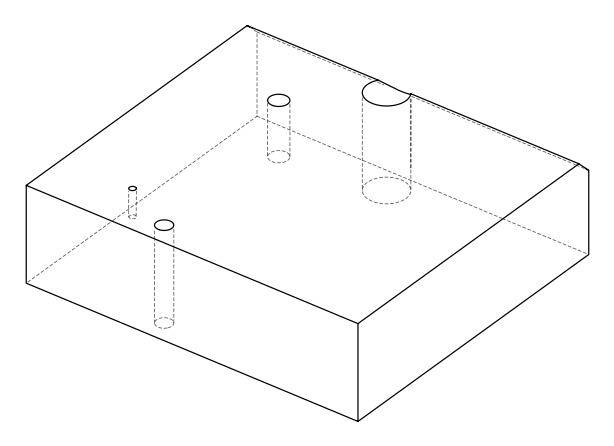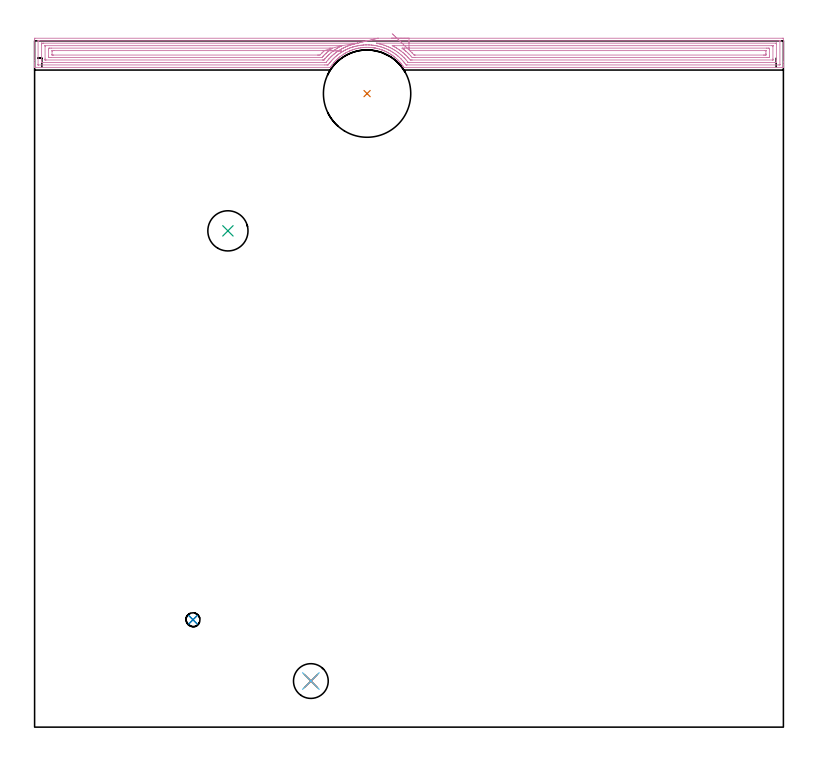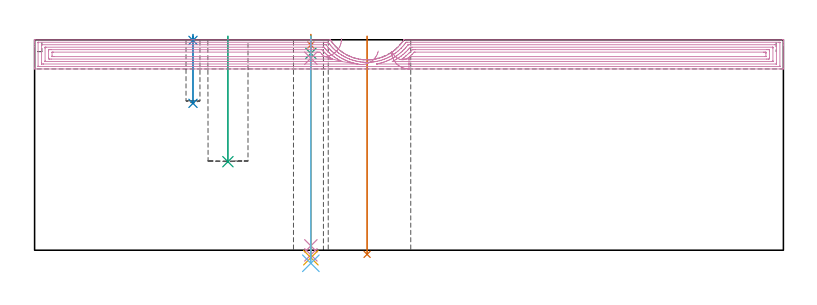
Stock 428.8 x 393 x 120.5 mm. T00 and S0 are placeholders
(PLAN: 10 operations, 8 tool changes, 23 min)
(1 SPOT_DRILL | STEP1HOLE | NXT0321_9005460120000 | 0.05 min | 183 mm3)
(2 SPOT_DRILL_1 | STEP1POCKET | NXT0321_9005460120000 | 0.03 min | 0 mm3)
(3 DRILL_BLIND_HOLE_INTO_CENTER | STEP1HOLE | NXT0301_023 | 0.04 min | 100 mm3)
(4 GUN_DRILL_THROUGH_HOLE | STEP1HOLE | UGT0307_001 | 0.54 min | 2190 mm3)
(5 SPADE_DRILL_TO_ENLARGE_THROUGH_HOLE | STEP1HOLE | UGT0306_003 | 0.51 min | 12266 mm3)
(6 DRILL_TO_ENLARGE_THROUGH_HOLE | STEP1HOLE | UGT0301_265 | 0.52 min | 22686 mm3)
(7 INDEXABLE_INSERT_DRILL_THROUGH_HOLE_FROM_SOLID | STEP1HOLE_1 | NXT0302_038 | 0.5 min | 236513 mm3)
(8 DRILL_BLIND_HOLE_INTO_CENTER_1 | STEP1POCKET | NXT0301_051 | 0.16 min | 1773 mm3)
(9 INDEXABLE_INSERT_DRILL_BLIND_HOLE_FROM_SOLID | STEP1POCKET_1 | NXT0302_017 | 0.29 min | 28848 mm3)
(10 AREA_MILL | FG_CHAMFER_SURFACE | UGT0205_001 | 20.35 min | 58203 mm3)
(TOOL NXT0321_9005460120000 | NC Spot Drill, 142deg, 12mm, Carbide, Uncoated | D12 PA142 FL30 Z2)
(TOOL NXT0301_023 | Carbide Drill 5.2mm [860.1-0520-016A1-MM 2214] | D5.2 PA140 FL28 Z2)
(TOOL UGT0307_001 | Gun Drill 5 mm | D5 PA130 FL24 Z1)
(TOOL UGT0306_003 | Spade Drill 12.5mm | D12.5 PA132 FL10 Z2)
(TOOL UGT0301_265 | Twist Drill 19.9 mm | D19.9 PA118 FL140 Z2)
(TOOL NXT0302_038 | Index. Insert Drill 50mm [880-D5000L50-04] | D50 PA176 FL200 Z2)
(TOOL NXT0301_051 | Carbide Drill 8mm [860.1-0800-040A1-MM 2214] | D8 PA140 FL53 Z2)
(TOOL NXT0302_017 | Index. Insert Drill 23mm [880-D2300L25-05] | D23 PA176 FL115 Z2)
(TOOL UGT0205_001 | Chamfer Mill 20 x 3 x 45 deg. | D20 FL50 Z2)
(OP 1 SPOT_DRILL)
G17 G21 G94 G90
T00 M6
G54
G17 G0 G90 X158.2 Y26.4 S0 M3
G43 Z130.5 H0
G94 G81 G98 Z117.5 F250. R123.5
G80
M5
M2
(OP 2 SPOT_DRILL_1)
G17 G21 G94 G90
T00 M6
G54
G17 G0 G90 X90.7 Y61.5 S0 M3
G43 Z130.5 H0
G94 G81 G98 Z120.156 F250. R123.5
G80
M5
M2
(OP 3 DRILL_BLIND_HOLE_INTO_CENTER)
G17 G21 G94 G90
T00 M6
G54
G17 G0 G90 X158.2 Y26.4 S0 M3
G43 Z130.5 H1
G94 G81 G98 Z112.7 F250. R122.5
G80
M5
M2
(OP 4 GUN_DRILL_THROUGH_HOLE)
G17 G21 G94 G90
T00 M6
G54
G17 G0 G90 X158.2 Y26.4 M8
G43 Z130.5 H0
Z118.386
S716 M3
G94 G1 Z109.944 F125. M26
G4 X.084
Z2.5 F250.
G4 X.084
Z-2.666 F125.
G4 X.084
M5
M9
G0 Z118.386
Z130.5
M2
(OP 5 SPADE_DRILL_TO_ENLARGE_THROUGH_HOLE)
G17 G21 G94 G90
T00 M6
G54
G17 G0 G90 X158.2 Y26.4 S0 M3
G43 Z130.5 H0
G94 G73 G98 Z-4.283 F250. Q12.478 R122.5
G80
M5
M2
(OP 6 DRILL_TO_ENLARGE_THROUGH_HOLE)
G17 G21 G94 G90
T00 M6
G54
G17 G0 G90 X158.2 Y26.4 S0 M3
G43 Z130.5 H0
G94 G73 G98 Z-7.479 F250. Q18.283 R122.5
G80
M5
M2
(OP 7 INDEXABLE_INSERT_DRILL_THROUGH_HOLE_FROM_SOLID)
G17 G21 G94 G90
T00 M6
G54
G17 G0 G90 X190.4 Y362.8 S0 M3
G43 Z130.5 H1
G94 G81 G98 Z-2.373 F250. R122.5
G80
M5
M2
(OP 8 DRILL_BLIND_HOLE_INTO_CENTER_1)
G17 G21 G94 G90
T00 M6
G54
G17 G0 G90 X90.7 Y61.5 S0 M3
G43 Z130.5 H1
G94 G81 G98 Z84.1 F250. R122.5
G80
M5
M2
(OP 9 INDEXABLE_INSERT_DRILL_BLIND_HOLE_FROM_SOLID)
G17 G21 G94 G90
T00 M6
G54
G17 G0 G90 X110.7 Y284.2 S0 M3
G43 Z130.5 H1
G94 G81 G98 Z50.7 F250. R122.5
G80
M5
M2
(OP 10 AREA_MILL)
G17 G21 G94 G90
T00 M6
G54
G17 G0 G90 X204.4 Y394.5 S1061 M3
G43 Z130.5 H0
Z113.8
G94 G1 X204.438 Z112.928 F250.
X204.552 Z112.064
X204.741 Z111.212
X205.003 Z110.38
X205.337 Z109.574
X205.74 Z108.8
X206.208 Z108.064
X206.74 Z107.372
X207.329 Z106.729
X207.972 Z106.14
X208.664 Z105.609
X209.4 Z105.14
X210.174 Z104.737
X210.98 Z104.403
X211.812 Z104.141
X212.664 Z103.952
X213.528 Z103.838
X214.4 Z103.8
X428.167
X428.628 Y394.496 Z103.802
X428.79 Y394.492 Z103.806
X428.8 Y394.327 Z103.971
Y380.87 Z117.424
Y379.476 Z118.82
Y379.11 Z119.185
Y378.379 Z119.92
Y378.152 Z120.148
X428.79 Y377.803 Z120.488
X428.63 Y377.8 Z120.499
X428.614 Z120.5
X211.717
X211.44 Y377.806 Z120.491
X211.319 Y377.983 Z120.315
X211.302 Y378.008 Z120.29
X210.923 Y378.571 Z119.729
X210.824 Y378.715 Z119.584
X210.321 Y379.396 Z118.903
X209.93 Y379.905 Z118.394
X209.858 Y379.99 Z118.306
X209.753 Y380.12 Z118.18
X209.63 Y380.268 Z118.031
X209.49 Y380.43 Z117.866
X209.332 Y380.617 Z117.682
X209.254 Y380.707 Z117.592
X209.114 Y380.87 Z117.428
X209.036 Y380.962 Z117.336
X208.866 Y381.147 Z117.152
X208.437 Y381.599 Z116.7
X208.293 Y381.75 Z116.546
X208.142 Y381.909 Z116.387
X208.029 Y382.021 Z116.275
X207.248 Y382.765 Z115.532
X207.102 Y382.897 Z115.4
X206.354 Y383.543 Z114.756
X206.052 Y383.789 Z114.51
X205.656 Y384.097 Z114.199
X205.494 Y384.225 Z114.075
X205.46 Y384.251 Z114.049
X204.892 Y384.667 Z113.632
X204.657 Y384.83 Z113.468
X204.566 Y384.894 Z113.404
X204.12 Y385.192 Z113.105
X203.672 Y385.484 Z112.814
X202.778 Y386.016 Z112.284
X202.43 Y386.212 Z112.088
X202.287 Y386.288 Z112.012
X201.884 Y386.503 Z111.795
X201.36 Y386.76 Z111.539
X200.99 Y386.94 Z111.357
X200.798 Y387.03 Z111.27
X200.619 Y387.113 Z111.187
X200.096 Y387.34 Z110.96
X200.017 Y387.37 Z110.929
X199.642 Y387.516 Z110.78
X199.463 Y387.587 Z110.712
X199.387 Y387.617 Z110.682
X199.202 Y387.687 Z110.607
X199.195 Y387.69 Z110.604
X198.948 Y387.779 Z110.516
X198.748 Y387.85 Z110.443
X198.586 Y387.91 Z110.388
X198.308 Y388.01 Z110.288
X197.882 Y388.152 Z110.147
X197.528 Y388.257 Z110.042
X197.413 Y388.29 Z110.009
X196.52 Y388.527 Z109.767
X195.625 Y388.737 Z109.56
X195.438 Y388.775 Z109.524
X195.364 Y388.79 Z109.509
X195.262 Y388.809 Z109.487
X195.17 Y388.826 Z109.466
X194.812 Y388.9 Z109.397
X194.731 Y388.916 Z109.381
X194.399 Y388.974 Z109.324
X194.065 Y389.028 Z109.272
X193.828 Y389.06 Z109.239
X192.934 Y389.159 Z109.134
X192.318 Y389.213 Z109.084
X192.049 Y389.235 Z109.06
X191.549 Y389.26 Z109.037
X191.155 Y389.278 Z109.016
X191.145
X190.251 Y389.289 Z109.002
X189.356 Y389.265 Z109.023
X189.065 Y389.249 Z109.043
X188.473 Y389.214 Z109.078
X188.462 Y389.213 Z109.079
X187.939 Y389.165 Z109.132
X187.579 Y389.131 Z109.165
X186.735 Y389.028 Z109.272
X186.542 Y388.994 Z109.306
X185.791 Y388.861 Z109.437
X185.446 Y388.79 Z109.509
X185.331 Y388.765 Z109.531
X184.884 Y388.672 Z109.622
X183.99 Y388.453 Z109.844
X183.095 Y388.205 Z110.095
X182.918 Y388.152 Z110.147
X182.648 Y388.06 Z110.237
X182.215 Y387.915 Z110.385
X182.203 Y387.91 Z110.389
X181.754 Y387.743 Z110.553
X181.306 Y387.576 Z110.718
X181.151 Y387.515 Z110.781
X180.859 Y387.397 Z110.898
X180.554 Y387.276 Z111.023
X180.427 Y387.22 Z111.078
X180.412 Y387.213 Z111.085
X180.138 Y387.087 Z111.212
X180.017 Y387.03 Z111.268
X179.517 Y386.797 Z111.499
X178.805 Y386.443 Z111.856
X178.72 Y386.401 Z111.898
X178.639 Y386.357 Z111.942
X178.623 Y386.348 Z111.95
X178.405 Y386.225 Z112.073
X178.176 Y386.095 Z112.201
X177.729 Y385.844 Z112.454
X177.521 Y385.72 Z112.58
X177.196 Y385.526 Z112.774
X176.851 Y385.305 Z112.995
X175.957 Y384.704 Z113.596
X175.881 Y384.65 Z113.65
X175.823 Y384.607 Z113.693
X175.045 Y384.023 Z114.276
X174.953 Y383.95 Z114.348
X174.729 Y383.774 Z114.525
X174.151 Y383.294 Z115.005
X173.699 Y382.898 Z115.4
X173.408 Y382.63 Z115.666
X173.275 Y382.509 Z115.789
X172.773 Y382.023 Z116.276
X172.506 Y381.75 Z116.546
X172.381 Y381.624 Z116.674
X172.362 Y381.604 Z116.695
X171.937 Y381.147 Z117.152
X171.468 Y380.621 Z117.678
X171.309 Y380.43 Z117.864
X171.174 Y380.27 Z118.026
X170.624 Y379.588 Z118.712
X170.594 Y379.55 Z118.748
X170.573 Y379.523 Z118.776
X170.477 Y379.396 Z118.903
X170.358 Y379.233 Z119.067
X169.843 Y378.521 Z119.779
X169.699 Y378.315 Z119.985
X169.58 Y378.135 Z120.164
X169.417 Y377.887 Z120.408
X169.358 Y377.797 Z120.494
X169.357
X169.232 Y377.8 Z120.5
X0.169 Z120.499
X0.01 Y377.803 Z120.488
X0. Y378.152 Z120.148
Y378.158 Z120.142
Y378.379 Z119.921
Y379.11 Z119.185
Y380.356 Z117.941
Y381.75 Z116.545
Y394.07 Z104.228
X0.002 Y394.329 Z103.969
X0.01 Y394.492 Z103.806
X0.175 Y394.499 Z103.799
X214.4 Y394.5 Z103.8
Y393.086 Z105.214
X426.484 Y393.085 Z105.215
X426.752 Y393.083 Z105.217
X426.783 Y393.081 Z105.219
X426.79 Y393.078 Z105.222
X426.794 Y393.068 Z105.232
X426.798 Y393.031 Z105.269
X426.8 Y392.995 Z105.305
Y392.775 Z105.525
X426.799 Y379.437 Z118.863
X426.796 Y379.326 Z118.974
X426.792 Y379.253 Z119.047
X426.788 Y379.221 Z119.079
X426.272 Y379.214 Z119.086
X213.4
X213.006 Y379.216 Z119.084
X212.809 Y379.219 Z119.081
X212.716 Y379.221 Z119.079
X212.611 Y379.354 Z118.946
X212.13 Y379.99 Z118.31
X211.717 Y380.533 Z117.767
X211.439 Y380.87 Z117.43
X210.822 Y381.603 Z116.697
X210.689 Y381.75 Z116.55
X209.928 Y382.565 Z115.735
X209.863 Y382.63 Z115.67
X209.033 Y383.436 Z114.864
X208.953 Y383.51 Z114.79
X208.139 Y384.229 Z114.071
X207.948 Y384.39 Z113.91
X207.245 Y384.955 Z113.345
X206.835 Y385.27 Z113.03
X206.35 Y385.627 Z112.673
X205.596 Y386.15 Z112.15
X205.456 Y386.244 Z112.056
X205.169 Y386.432 Z111.868
X204.561 Y386.799 Z111.501
X204.17 Y387.03 Z111.27
X203.667 Y387.314 Z110.986
X203.022 Y387.665 Z110.635
X202.772 Y387.788 Z110.512
X202.521 Y387.91 Z110.39
X201.878 Y388.212 Z110.088
X201.309 Y388.47 Z109.83
X200.984 Y388.603 Z109.697
X200.517 Y388.79 Z109.51
X200.089 Y388.953 Z109.347
X199.823 Y389.051 Z109.249
X199.195 Y389.27 Z109.03
X198.462 Y389.511 Z108.789
X198.3 Y389.558 Z108.742
X197.908 Y389.67 Z108.63
X197.406 Y389.803 Z108.497
X197.222 Y389.851 Z108.449
X196.512 Y390.015 Z108.285
X196.057 Y390.117 Z108.183
X195.617 Y390.205 Z108.095
X194.941 Y390.335 Z107.965
X194.821 Y390.356 Z107.944
X194.723 Y390.37 Z107.93
X193.895 Y390.484 Z107.816
X193.828 Y390.492 Z107.808
X193.33 Y390.55 Z107.75
X192.934 Y390.586 Z107.714
X192.893 Y390.59 Z107.71
X192.039 Y390.652 Z107.648
X191.929 Y390.658 Z107.642
X191.145 Y390.691 Z107.609
X190.997 Y390.695 Z107.605
X190.251 Y390.702 Z107.598
X190.097 Y390.701 Z107.599
X189.356 Y390.683 Z107.617
X189.226 Y390.678 Z107.622
X188.462 Y390.635 Z107.665
X188.381 Y390.629 Z107.671
X187.567 Y390.558 Z107.742
X187.476 Y390.55 Z107.75
X186.759 Y390.465 Z107.835
X186.673 Y390.454 Z107.846
X186.3 Y390.401 Z107.899
X185.982 Y390.35 Z107.95
X185.778 Y390.315 Z107.985
X185.225 Y390.214 Z108.086
X185.07 Y390.184 Z108.116
X184.884 Y390.146 Z108.154
X184.488 Y390.06 Z108.24
X183.99 Y389.947 Z108.353
X183.763 Y389.892 Z108.408
X183.095 Y389.724 Z108.576
X183.052 Y389.713 Z108.587
X182.895 Y389.67 Z108.63
X182.355 Y389.518 Z108.782
X182.288 Y389.498 Z108.802
X182.201 Y389.47 Z108.83
X181.684 Y389.298 Z109.002
X181.306 Y389.169 Z109.131
X181.024 Y389.068 Z109.232
X180.412 Y388.844 Z109.456
X180.372 Y388.829 Z109.471
X180.273 Y388.79 Z109.51
X179.737 Y388.574 Z109.726
X179.646 Y388.537 Z109.763
X179.517 Y388.481 Z109.819
X179.119 Y388.302 Z109.998
X178.623 Y388.075 Z110.225
X178.51 Y388.021 Z110.279
X178.278 Y387.91 Z110.39
X177.913 Y387.729 Z110.571
X177.84 Y387.692 Z110.608
X177.729 Y387.634 Z110.666
X177.332 Y387.42 Z110.88
X176.834 Y387.149 Z111.151
X176.757 Y387.106 Z111.194
X176.625 Y387.03 Z111.27
X176.198 Y386.776 Z111.524
X175.94 Y386.621 Z111.679
X175.649 Y386.436 Z111.864
X175.207 Y386.15 Z112.15
X175.11 Y386.086 Z112.214
X174.585 Y385.723 Z112.577
X174.151 Y385.413 Z112.887
X174.068 Y385.352 Z112.948
X173.96 Y385.27 Z113.03
X173.565 Y384.967 Z113.333
X173.257 Y384.727 Z113.573
X173.069 Y384.575 Z113.725
X172.846 Y384.39 Z113.91
X172.586 Y384.17 Z114.13
X172.362 Y383.977 Z114.323
X172.113 Y383.755 Z114.545
X171.844 Y383.51 Z114.79
X171.651 Y383.33 Z114.97
X171.468 Y383.156 Z115.144
X171.201 Y382.893 Z115.407
X170.937 Y382.63 Z115.67
X170.759 Y382.447 Z115.853
X170.573 Y382.253 Z116.047
X170.33 Y381.989 Z116.311
X170.113 Y381.75 Z116.55
X169.91 Y381.523 Z116.777
X169.679 Y381.258 Z117.042
X169.501 Y381.045 Z117.255
X169.357 Y380.87 Z117.43
X169.104 Y380.556 Z117.744
X168.784 Y380.155 Z118.145
X168.713 Y380.061 Z118.239
X168.66 Y379.99 Z118.31
X168.336 Y379.551 Z118.749
X168.199 Y379.369 Z118.931
X168.081 Y379.221 Z119.079
X167.89 Y379.217 Z119.083
X167.783 Y379.215 Z119.085
X166.996
X166.207 Y379.214 Z119.086
X2.316 Y379.215 Z119.085
X2.048 Y379.217 Z119.083
X2.017 Y379.219 Z119.081
X2.01 Y379.222 Z119.078
X2.006 Y379.232 Z119.068
X2.002 Y379.269 Z119.031
X2. Y379.305 Z118.995
Y379.525 Z118.775
X2.001 Y392.863 Z105.437
X2.004 Y392.974 Z105.326
X2.008 Y393.047 Z105.253
X2.012 Y393.079 Z105.221
X2.528 Y393.086 Z105.214
X214.4
Y391.672 Z106.628
X424.589 Y391.671 Z106.629
X424.671 Y391.67 Z106.63
X424.736 Y391.668 Z106.632
X424.777 Y391.665 Z106.635
X424.79 Y391.66 Z106.64
X424.792 Y391.637 Z106.663
X424.797 Y391.43 Z106.87
X424.8 Y391.223 Z107.077
Y381.543 Z116.757
X424.798 Y380.87 Z117.43
X424.795 Y380.668 Z117.632
X424.791 Y380.639 Z117.661
X424.771 Y380.635 Z117.665
X424.712 Y380.632 Z117.668
X424.589 Y380.63 Z117.67
X423.941 Y380.629 Z117.671
X423.695 Y380.628 Z117.672
X214.4 Y380.629 Z117.671
X214.154 Y380.631 Z117.669
X213.991 Y380.634 Z117.666
X213.936 Y380.635 Z117.665
X213.916 Y380.654 Z117.646
X213.877 Y380.699 Z117.601
X213.74 Y380.87 Z117.43
X213.506 Y381.169 Z117.131
X213.024 Y381.75 Z116.55
X212.611 Y382.239 Z116.061
X212.26 Y382.63 Z115.67
X211.717 Y383.212 Z115.088
X211.424 Y383.51 Z114.79
X210.822 Y384.098 Z114.202
X210.511 Y384.39 Z113.91
X209.928 Y384.911 Z113.389
X209.511 Y385.27 Z113.03
X209.033 Y385.659 Z112.641
X208.41 Y386.15 Z112.15
X208.139 Y386.353 Z111.947
X207.369 Y386.907 Z111.393
X207.245 Y386.992 Z111.308
X207.188 Y387.03 Z111.27
X206.35 Y387.571 Z110.729
X205.8 Y387.91 Z110.39
X205.456 Y388.114 Z110.186
X204.952 Y388.406 Z109.894
X204.561 Y388.615 Z109.685
X204.226 Y388.79 Z109.51
X203.667 Y389.066 Z109.234
X203.112 Y389.336 Z108.964
X202.772 Y389.489 Z108.811
X202.364 Y389.67 Z108.63
X201.878 Y389.87 Z108.43
X201.534 Y390.008 Z108.292
X200.984 Y390.215 Z108.085
X200.1 Y390.539 Z107.761
X200.07 Y390.55 Z107.75
X199.195 Y390.822 Z107.478
X198.8 Y390.938 Z107.362
X198.3 Y391.071 Z107.229
X197.581 Y391.258 Z107.042
X197.406 Y391.299 Z107.001
X196.839 Y391.43 Z106.87
X196.512 Y391.499 Z106.801
X196.422 Y391.518 Z106.782
X196.202 Y391.563 Z106.737
X195.83 Y391.641 Z106.659
X195.724 Y391.666 Z106.634
X196.141 Y391.671 Z106.629
X214.4 Y391.672 Z106.628
Y390.257 Z108.043
X422.203
X422.651 Y390.255 Z108.045
X422.741 Y390.253 Z108.047
X422.779 Y390.251 Z108.049
X422.79 Y390.243 Z108.057
X422.793 Y390.219 Z108.081
X422.797 Y390.11 Z108.19
X422.8 Y389.67 Z108.63
Y382.631 Z115.669
X422.798 Y382.19 Z116.11
X422.795 Y382.081 Z116.219
X422.791 Y382.055 Z116.245
X422.788 Y382.05 Z116.25
X422.774 Y382.047 Z116.253
X422.702 Y382.044 Z116.256
X422.503 Y382.043 Z116.257
X216.189
X215.89 Y382.045 Z116.255
X215.294 Y382.05 Z116.25
X215.105 Y382.059 Z116.241
X214.4 Y382.882 Z115.418
X213.834 Y383.51 Z114.79
X213.506 Y383.864 Z114.436
X212.991 Y384.39 Z113.91
X212.611 Y384.764 Z113.536
X212.077 Y385.27 Z113.03
X211.717 Y385.594 Z112.706
X211.077 Y386.15 Z112.15
X210.822 Y386.363 Z111.937
X209.991 Y387.03 Z111.27
X209.928 Y387.079 Z111.221
X209.708 Y387.246 Z111.054
X209.033 Y387.727 Z110.573
X208.769 Y387.91 Z110.39
X208.139 Y388.327 Z109.973
X207.422 Y388.79 Z109.51
X207.245 Y388.9 Z109.4
X206.955 Y389.075 Z109.225
X206.35 Y389.419 Z108.881
X205.898 Y389.67 Z108.63
X205.456 Y389.903 Z108.397
X204.879 Y390.2 Z108.1
X204.797 Y390.251 Z108.049
X204.862 Y390.254 Z108.046
X204.989 Y390.255 Z108.045
X205.456 Y390.257 Z108.043
X205.753
X214.4
Y388.843 Z109.457
X419.223
X420.066 Y388.841 Z109.459
X420.117 Y388.838 Z109.462
X420.79 Y388.79 Z109.51
X420.799 Y388.119 Z110.181
Y384.39 Z113.91
X420.796 Y383.722 Z114.578
X420.79 Y383.51 Z114.79
X420.167 Y383.461 Z114.839
X420.117 Y383.46 Z114.84
X419.277 Y383.457 Z114.843
X218.032
X217.135 Y383.459 Z114.841
X217.083 Y383.461 Z114.839
X216.217 Y383.51 Z114.79
X216.189 Y383.535 Z114.765
X215.414 Y384.39 Z113.91
X215.294 Y384.519 Z113.781
X214.562 Y385.27 Z113.03
X214.4 Y385.432 Z112.868
X213.646 Y386.15 Z112.15
X213.506 Y386.279 Z112.021
X212.654 Y387.03 Z111.27
X212.611 Y387.067 Z111.233
X212.38 Y387.258 Z111.042
X211.717 Y387.784 Z110.516
X211.554 Y387.91 Z110.39
X210.822 Y388.459 Z109.841
X210.378 Y388.79 Z109.51
X210.775 Y388.837 Z109.463
X210.822 Y388.839 Z109.461
X211.663 Y388.843 Z109.457
X211.717
X214.4
X214.792 Y387.425 Z110.875
X214.797 Y387.426 Z110.874
X214.831 Y387.427 Z110.873
X214.889 Y387.428 Z110.872
X417.923
X418.328 Y387.427 Z110.873
X418.733 Y387.423 Z110.877
X418.78 Y387.422 Z110.878
X418.79 Y387.39 Z110.91
X418.795 Y387.308 Z110.992
X418.798 Y387.185 Z111.115
X418.8 Y385.686 Z112.614
X418.798 Y385.27 Z113.03
X418.794 Y385.038 Z113.262
X418.79 Y384.923 Z113.377
X418.783 Y384.878 Z113.422
X418.729 Y384.876 Z113.424
X418.328 Y384.873 Z113.427
X417.839 Y384.871 Z113.429
X417.434
X217.978 Y384.872 Z113.428
X217.486 Y384.873 Z113.427
X217.388 Y384.876 Z113.424
X217.368 Y384.878 Z113.422
X217.297 Y384.949 Z113.351
X216.991 Y385.27 Z113.03
X216.189 Y386.1 Z112.2
X216.138 Y386.15 Z112.15
X215.294 Y386.959 Z111.341
X214.852 Y387.366 Z110.934
X214.792 Y387.425 Z110.875
X214.263 Y387.938 Z110.408
X213.707 Y388.478 Z110.007
X213.128 Y389.04 Z109.676
X212.53 Y389.619 Z109.415
X211.919 Y390.213 Z109.229
X211.298 Y390.815 Z109.117
X210.672 Y391.422 Z109.081
X210.047 Y392.029 Z109.122
X209.426 Y392.631 Z109.238
X208.815 Y393.224 Z109.429
X208.219 Y393.803 Z109.693
X207.641 Y394.364 Z110.029
X207.086 Y394.902 Z110.434
X206.559 Y395.414 Z110.905
X206.064 Y395.895 Z111.437
X205.603 Y396.341 Z112.028
X205.181 Y396.751 Z112.673
X204.801 Y397.119 Z113.367
G0 X196.807 Y394.556 Z114.028
G1 X196.574 Y394.498 Z113.189
X196.271 Y394.423 Z112.375
X195.9 Y394.331 Z111.59
X195.464 Y394.224 Z110.843
X194.966 Y394.101 Z110.137
X194.41 Y393.964 Z109.478
X193.801 Y393.813 Z108.872
X193.143 Y393.651 Z108.323
X192.441 Y393.477 Z107.835
X191.701 Y393.294 Z107.411
X190.927 Y393.103 Z107.056
X190.126 Y392.906 Z106.772
X189.305 Y392.703 Z106.561
X188.468 Y392.496 Z106.424
X187.623 Y392.288 Z106.363
X186.777 Y392.078 Z106.378
X185.934 Y391.87 Z106.469
X185.103 Y391.665 Z106.635
X185.045 Y391.651 Z106.649
X184.95 Y391.629 Z106.671
X183.955 Y391.43 Z106.87
X183.261 Y391.267 Z107.033
X183.095 Y391.226 Z107.074
X182.551 Y391.085 Z107.215
X182.201 Y390.991 Z107.309
X181.852 Y390.893 Z107.407
X181.306 Y390.733 Z107.567
X181.165 Y390.689 Z107.611
X180.738 Y390.55 Z107.75
X180.496 Y390.467 Z107.833
X180.412 Y390.437 Z107.863
X179.845 Y390.228 Z108.072
X179.517 Y390.105 Z108.195
X179.201 Y389.982 Z108.318
X178.623 Y389.753 Z108.547
X178.564 Y389.728 Z108.572
X178.427 Y389.67 Z108.63
X177.95 Y389.452 Z108.848
X177.729 Y389.35 Z108.95
X177.345 Y389.167 Z109.133
X176.834 Y388.921 Z109.379
X176.746 Y388.877 Z109.423
X176.575 Y388.79 Z109.51
X176.163 Y388.571 Z109.729
X175.94 Y388.45 Z109.85
X175.591 Y388.253 Z110.047
X175.045 Y387.942 Z110.358
X175.025 Y387.93 Z110.37
X174.991 Y387.91 Z110.39
X174.476 Y387.59 Z110.71
X174.151 Y387.385 Z110.915
X173.934 Y387.243 Z111.057
X173.613 Y387.03 Z111.27
X173.402 Y386.887 Z111.413
X173.257 Y386.787 Z111.513
X172.884 Y386.517 Z111.783
X172.383 Y386.15 Z112.15
X172.362 Y386.134 Z112.166
X171.874 Y385.75 Z112.55
X171.468 Y385.428 Z112.872
X171.38 Y385.356 Z112.944
X171.278 Y385.27 Z113.03
X170.902 Y384.946 Z113.354
X170.573 Y384.66 Z113.64
X170.43 Y384.531 Z113.769
X170.277 Y384.39 Z113.91
X169.972 Y384.102 Z114.198
X169.679 Y383.821 Z114.479
X169.521 Y383.665 Z114.635
X169.367 Y383.51 Z114.79
X169.083 Y383.216 Z115.084
X168.784 Y382.904 Z115.396
X168.652 Y382.761 Z115.539
X168.534 Y382.63 Z115.67
X168.234 Y382.292 Z116.008
X167.89 Y381.899 Z116.401
X167.821 Y381.818 Z116.482
X167.766 Y381.75 Z116.55
X167.03 Y380.836 Z117.464
X166.868 Y380.635 Z117.665
X166.833 Y380.634 Z117.666
X166.671 Y380.631 Z117.669
X166.347 Y380.629 Z117.671
X166.101
X4.211
X4.129 Y380.63 Z117.67
X4.064 Y380.632 Z117.668
X4.023 Y380.635 Z117.665
X4.01 Y380.64 Z117.66
X4.008 Y380.663 Z117.637
X4.003 Y380.87 Z117.43
X4. Y381.077 Z117.223
Y390.757 Z107.543
X4.002 Y391.43 Z106.87
X4.005 Y391.632 Z106.668
X4.009 Y391.661 Z106.639
X4.029 Y391.665 Z106.635
X4.088 Y391.668 Z106.632
X4.211 Y391.67 Z106.63
X4.859 Y391.671 Z106.629
X5.105 Y391.672 Z106.628
X184.884 Y391.671 Z106.629
X184.939
X185.018 Y391.668 Z106.632
X185.103 Y391.665 Z106.635
X175.983 Y390.25 Z108.05
X175.967 Y390.225 Z108.075
X175.96 Y390.218 Z108.082
X175.94 Y390.206 Z108.094
X175.58 Y390.024 Z108.276
X175.329 Y389.897 Z108.403
X175.045 Y389.751 Z108.549
X174.992 Y389.722 Z108.578
X174.895 Y389.67 Z108.63
X174.422 Y389.403 Z108.897
X174.151 Y389.249 Z109.051
X173.858 Y389.078 Z109.222
X173.37 Y388.79 Z109.51
X173.3 Y388.747 Z109.553
X173.257 Y388.721 Z109.579
X172.76 Y388.399 Z109.901
X172.362 Y388.139 Z110.161
X172.223 Y388.047 Z110.253
X172.022 Y387.91 Z110.39
X171.698 Y387.683 Z110.617
X171.468 Y387.518 Z110.782
X171.184 Y387.309 Z110.991
X170.812 Y387.03 Z111.27
X170.678 Y386.927 Z111.373
X170.573 Y386.846 Z111.454
X169.693 Y386.136 Z112.164
X168.784 Y385.339 Z112.961
X168.748 Y385.306 Z112.994
X168.709 Y385.27 Z113.03
X168.293 Y384.873 Z113.427
X167.89 Y384.486 Z113.814
X167.842 Y384.438 Z113.862
X167.795 Y384.39 Z113.91
X167.406 Y383.986 Z114.314
X166.996 Y383.556 Z114.744
X166.557 Y383.062 Z115.238
X166.178 Y382.63 Z115.67
X166.143 Y382.589 Z115.711
X166.101 Y382.54 Z115.76
X165.741 Y382.105 Z116.195
X165.705 Y382.066 Z116.234
X165.687 Y382.05 Z116.25
X165.654 Y382.048 Z116.252
X165.505 Y382.045 Z116.255
X165.207 Y382.043 Z116.257
X164.909
X6.596
X6.149 Y382.045 Z116.255
X6.059 Y382.047 Z116.253
X6.021 Y382.049 Z116.251
X6.01 Y382.057 Z116.243
X6.007 Y382.081 Z116.219
X6.003 Y382.19 Z116.11
X6. Y382.63 Z115.67
Y389.669 Z108.631
X6.002 Y390.11 Z108.19
X6.005 Y390.219 Z108.081
X6.009 Y390.245 Z108.055
X6.012 Y390.25 Z108.05
X6.026 Y390.253 Z108.047
X6.098 Y390.256 Z108.044
X6.297 Y390.257 Z108.043
X175.343
X175.596 Y390.256 Z108.044
X175.94 Y390.251 Z108.049
X175.983 Y390.25 Z108.05
X170.416 Y388.79 Z109.51
X169.996 Y388.478 Z109.822
X169.679 Y388.242 Z110.058
X169.488 Y388.098 Z110.202
X169.24 Y387.91 Z110.39
X168.986 Y387.712 Z110.588
X168.784 Y387.553 Z110.747
X168.494 Y387.316 Z110.984
X168.147 Y387.03 Z111.27
X168.009 Y386.913 Z111.387
X167.89 Y386.811 Z111.489
X167.536 Y386.498 Z111.802
X167.145 Y386.15 Z112.15
X167.067 Y386.079 Z112.221
X166.996 Y386.012 Z112.288
X166.614 Y385.645 Z112.655
X166.226 Y385.27 Z113.03
X166.164 Y385.209 Z113.091
X166.101 Y385.145 Z113.155
X165.729 Y384.757 Z113.543
X165.38 Y384.39 Z113.91
X165.297 Y384.301 Z113.999
X165.207 Y384.203 Z114.097
X164.876 Y383.836 Z114.464
X164.581 Y383.51 Z114.79
X164.524 Y383.464 Z114.836
X164.42 Y383.459 Z114.841
X164.366 Y383.458 Z114.842
X9.577 Y383.457 Z114.843
X8.734 Y383.459 Z114.841
X8.683 Y383.462 Z114.838
X8.01 Y383.51 Z114.79
X8.001 Y384.181 Z114.119
Y387.91 Z110.39
X8.004 Y388.578 Z109.722
X8.01 Y388.79 Z109.51
X8.633 Y388.839 Z109.461
X8.683 Y388.84 Z109.46
X9.523 Y388.843 Z109.457
X168.784
X169.627 Y388.841 Z109.459
X169.679 Y388.839 Z109.461
X170.416 Y388.79 Z109.51
X165.969 Y387.422 Z110.878
X165.845 Y387.282 Z111.018
X165.207 Y386.682 Z111.618
X164.934 Y386.418 Z111.882
X164.659 Y386.15 Z112.15
X164.487 Y385.979 Z112.321
X164.312 Y385.802 Z112.498
X163.614 Y385.077 Z113.223
X163.418 Y384.878 Z113.422
X162.927 Y384.873 Z113.427
X162.523 Y384.872 Z113.428
X162.034 Y384.871 Z113.429
X10.877
X10.472 Y384.873 Z113.427
X10.067 Y384.876 Z113.424
X10.02 Y384.878 Z113.422
X10.01 Y384.91 Z113.39
X10.005 Y384.992 Z113.308
X10.001 Y385.115 Z113.185
Y387.03 Z111.27
X10.005 Y387.262 Z111.038
X10.01 Y387.377 Z110.923
X10.017 Y387.422 Z110.878
X10.071 Y387.425 Z110.875
X10.472 Y387.428 Z110.872
X10.961 Y387.429 Z110.871
X11.366
X165.207
X165.697 Y387.428 Z110.872
X165.818 Y387.426 Z110.874
X165.969 Y387.422 Z110.878
X166.839 Y387.4 Z110.938
X167.7 Y387.378 Z111.074
X168.546 Y387.356 Z111.284
X169.371 Y387.335 Z111.568
X170.168 Y387.315 Z111.922
X170.931 Y387.295 Z112.345
X171.654 Y387.277 Z112.832
X172.333 Y387.26 Z113.381
X172.96 Y387.243 Z113.986
X173.533 Y387.229 Z114.644
X174.046 Y387.216 Z115.35
X174.496 Y387.204 Z116.097
X174.878 Y387.194 Z116.881
X175.191 Y387.186 Z117.696
X175.432 Y387.18 Z118.534
X175.599 Y387.176 Z119.39
X175.691 Y387.174 Z120.258
X175.707 Y387.173 Z121.13
G0 Z130.5
M5
M2
